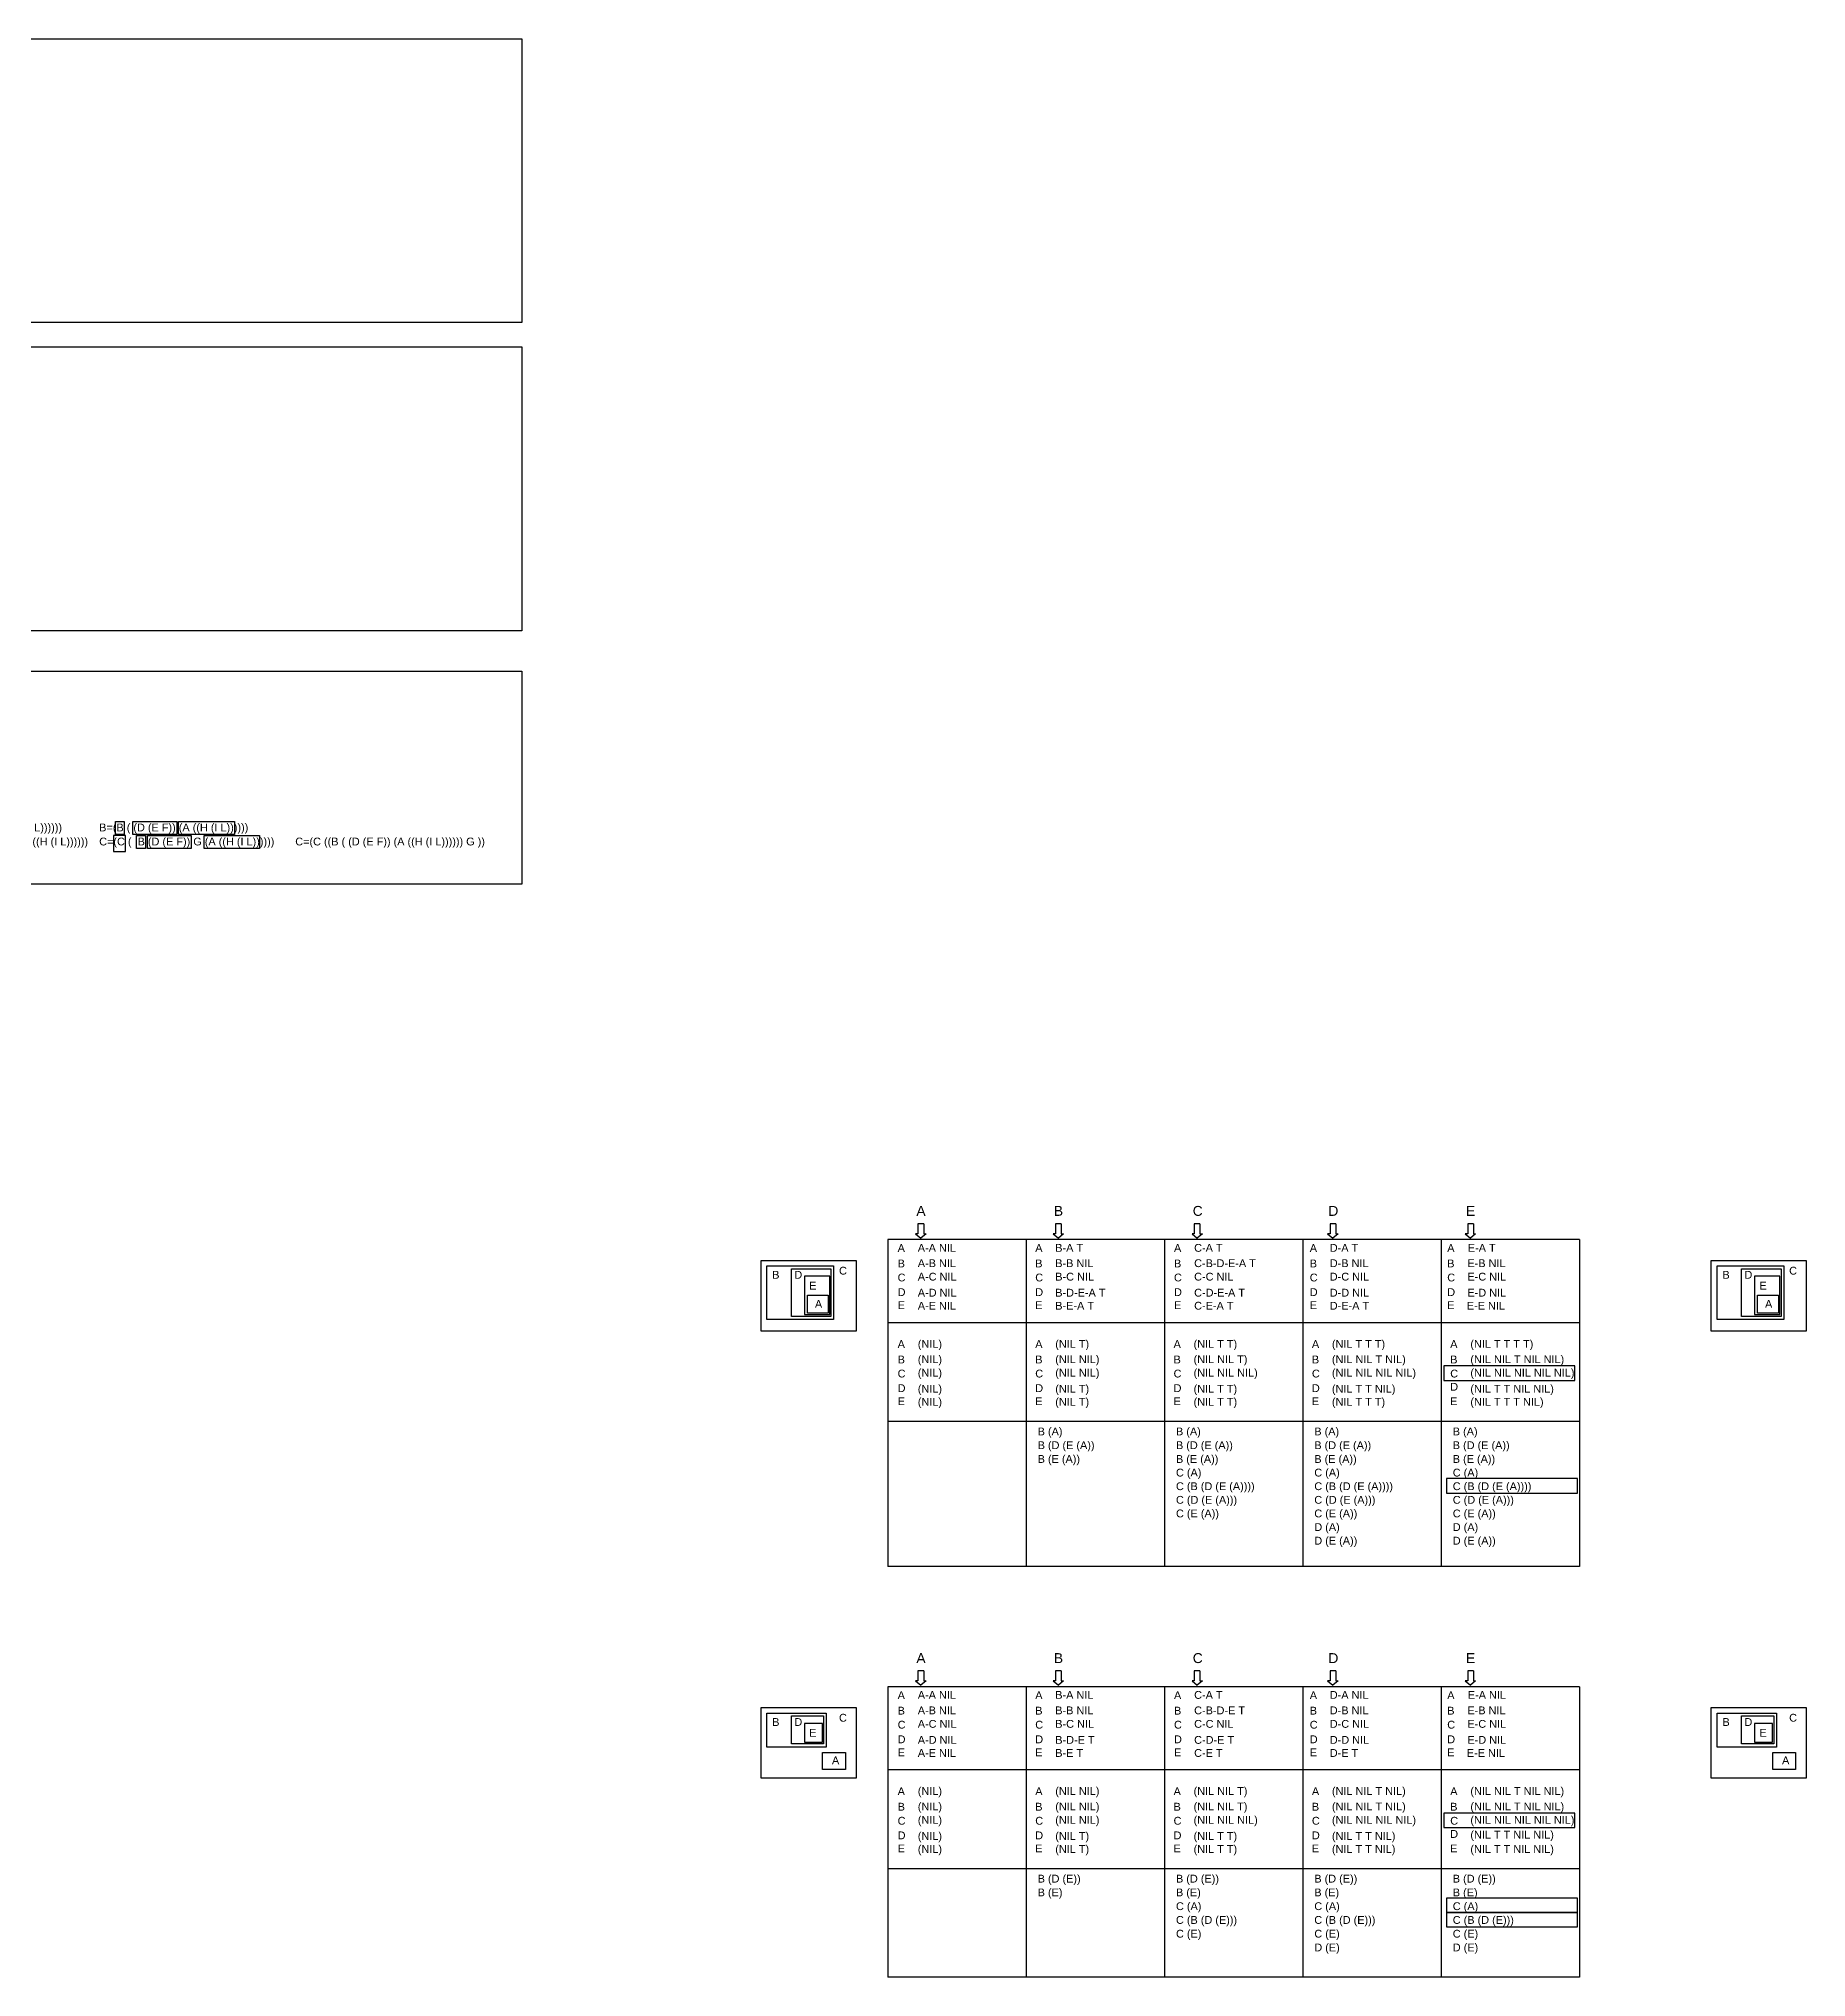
# Model space of a CAD drawing. Header units: millimetres. Extents: x -16874 to 48937, y 0 to 27575.
# Drawn here: x 2901 to 15359, y 13913 to 27575 of the extents above; entities that cross this region are included whole.
import ezdxf

# ---------------------------------------------------------------- set-up
doc = ezdxf.new("R2010")
doc.units = ezdxf.units.MM
doc.styles.get("Standard").update_dxf_attribs({"font": 'arial.ttf'})

msp = doc.modelspace()

# ---------------------------------------------------------------- linework, layer by layer
for p, q in [((9098, 19153), (9082, 19153)), ((9082, 19153), (9118, 19123)), ((9098, 19224), (9098, 19153)), ((9139, 19224), (9098, 19224)), ((9155, 19153), (9118, 19123)), ((9139, 19224), (9139, 19153)), ((9139, 19153), (9155, 19153)), ((10068, 19153), (10051, 19153)), ((10051, 19153), (10088, 19123)), ((10068, 19224), (10068, 19153)), ((10108, 19224), (10068, 19224)), ((10124, 19153), (10088, 19123)), ((10108, 19224), (10108, 19153)), ((10108, 19153), (10124, 19153)), ((11046, 19153), (11030, 19153)), ((11030, 19153), (11066, 19123)), ((11046, 19224), (11046, 19153)), ((11086, 19224), (11046, 19224)), ((11103, 19153), (11066, 19123)), ((11086, 19224), (11086, 19153)), ((11086, 19153), (11103, 19153)), ((12003, 19153), (11986, 19153)), ((11986, 19153), (12023, 19123)), ((12003, 19224), (12003, 19153)), ((12043, 19224), (12003, 19224)), ((12060, 19153), (12023, 19123)), ((12043, 19224), (12043, 19153)), ((12043, 19153), (12060, 19153)), ((12973, 19153), (12956, 19153)), ((12956, 19153), (12993, 19123)), ((12973, 19224), (12973, 19153)), ((13013, 19224), (12973, 19224)), ((13029, 19153), (12993, 19123)), ((13013, 19224), (13013, 19153)), ((13013, 19153), (13029, 19153)), ((8886, 19112), (8886, 16808)), ((13762, 19112), (8886, 19112)), ((9862, 19112), (9862, 16808)), ((10837, 19112), (10837, 16808)), ((11812, 19112), (11812, 16808)), ((12787, 19112), (12787, 16808)), ((13762, 19112), (13762, 16808)), ((13762, 18526), (8886, 18526)), ((13762, 17829), (8886, 17829)), ((13762, 16808), (8886, 16808)), ((9098, 16002), (9082, 16002)), ((9082, 16002), (9118, 15971)), ((9098, 16072), (9098, 16002)), ((9139, 16072), (9098, 16072)), ((9155, 16002), (9118, 15971)), ((9139, 16072), (9139, 16002)), ((9139, 16002), (9155, 16002)), ((10068, 16002), (10051, 16002)), ((10051, 16002), (10088, 15971)), ((10068, 16072), (10068, 16002)), ((10108, 16072), (10068, 16072)), ((10124, 16002), (10088, 15971)), ((10108, 16072), (10108, 16002)), ((10108, 16002), (10124, 16002)), ((11046, 16002), (11030, 16002)), ((11030, 16002), (11066, 15971)), ((11046, 16072), (11046, 16002)), ((11086, 16072), (11046, 16072)), ((11103, 16002), (11066, 15971)), ((11086, 16072), (11086, 16002)), ((11086, 16002), (11103, 16002)), ((12003, 16002), (11986, 16002)), ((11986, 16002), (12023, 15971)), ((12003, 16072), (12003, 16002)), ((12043, 16072), (12003, 16072)), ((12060, 16002), (12023, 15971)), ((12043, 16072), (12043, 16002)), ((12043, 16002), (12060, 16002)), ((12973, 16002), (12956, 16002)), ((12956, 16002), (12993, 15971)), ((12973, 16072), (12973, 16002)), ((13013, 16072), (12973, 16072)), ((13029, 16002), (12993, 15971)), ((13013, 16072), (13013, 16002)), ((13013, 16002), (13029, 16002)), ((8886, 15960), (8886, 13913)), ((13762, 15960), (8886, 15960)), ((9862, 15960), (9862, 13913)), ((10837, 15960), (10837, 13913)), ((11812, 15960), (11812, 13913)), ((12787, 15960), (12787, 13913)), ((13762, 15960), (13762, 13913)), ((13762, 15374), (8886, 15374)), ((13762, 14677), (8886, 14677)), ((13762, 13913), (8886, 13913))]:
    msp.add_line(p, q)
for points in [[(-8536, 27575), (6307, 27575), (6307, 25575), (-8536, 25575)], [(-8536, 25403), (6307, 25403), (6307, 23403), (-8536, 23403)], [(-8536, 23118), (6307, 23118), (6307, 21617), (-8536, 21617)], [(3512, 21959), (3428, 21959), (3428, 21848), (3512, 21848)], [(7992, 18965), (8662, 18965), (8662, 18467), (7992, 18467)], [(8034, 18926), (8504, 18926), (8504, 18549), (8034, 18549)], [(8207, 18906), (8485, 18906), (8485, 18570), (8207, 18570)], [(14690, 18965), (15359, 18965), (15359, 18467), (14690, 18467)], [(14731, 18926), (15201, 18926), (15201, 18549), (14731, 18549)], [(14904, 18906), (15182, 18906), (15182, 18570), (14904, 18570)], [(8298, 18584), (8476, 18584), (8476, 18854), (8298, 18854)], [(8320, 18719), (8466, 18719), (8466, 18594), (8320, 18594)], [(14995, 18584), (15173, 18584), (15173, 18854), (14995, 18854)], [(15017, 18719), (15163, 18719), (15163, 18594), (15017, 18594)], [(7992, 15813), (8662, 15813), (8662, 15315), (7992, 15315)], [(8034, 15774), (8452, 15774), (8452, 15535), (8034, 15535)], [(8207, 15754), (8433, 15754), (8433, 15557), (8207, 15557)], [(14690, 15813), (15359, 15813), (15359, 15315), (14690, 15315)], [(14731, 15774), (15150, 15774), (15150, 15535), (14731, 15535)], [(14904, 15754), (15131, 15754), (15131, 15557), (14904, 15557)], [(8298, 15570), (8425, 15570), (8425, 15702), (8298, 15702)], [(14995, 15570), (15122, 15570), (15122, 15702), (14995, 15702)], [(8426, 15497), (8587, 15497), (8587, 15378), (8426, 15378)], [(15123, 15497), (15284, 15497), (15284, 15378), (15123, 15378)]]:
    msp.add_lwpolyline(points, close=True)
at = {"color": 1}
for points in [[(3441, 22058), (3504, 22058), (3504, 21968), (3441, 21968)], [(3564, 22058), (3874, 22058), (3874, 21968), (3564, 21968)], [(3887, 22058), (4280, 22058), (4280, 21968), (3887, 21968)], [(3591, 21960), (3654, 21960), (3654, 21869), (3591, 21869)], [(3667, 21960), (3975, 21960), (3975, 21869), (3667, 21869)], [(4068, 21960), (4457, 21960), (4457, 21869), (4068, 21869)], [(12806, 18119), (13729, 18119), (13729, 18221), (12806, 18221)], [(12823, 17325), (13746, 17325), (13746, 17427), (12823, 17427)], [(12806, 14967), (13729, 14967), (13729, 15069), (12806, 15069)], [(12823, 14370), (13746, 14370), (13746, 14471), (12823, 14471)], [(12823, 14268), (13746, 14268), (13746, 14370), (12823, 14370)]]:
    msp.add_lwpolyline(points, close=True, dxfattribs=at)

# ---------------------------------------------------------------- texts
for s, height, p in [('B=(B ( (D (E F)) (A ((H (I L))))))', 54.97, (2014, 21989)), ('B=(B ( (D (E F)) (A ((H (I L))))))', 54.97, (3327, 21989)), ('C=(C (  B (D (E F)) G (A ((H (I L))))))', 54.97, (2014, 21890)), ('C=(C (  B (D (E F)) G (A ((H (I L))))))', 54.97, (3327, 21890)), ('C=(C ((B ( (D (E F)) (A ((H (I L)))))) G ))', 54.97, (4709, 21890)), ('A', 70, (9087, 19279)), ('B', 70, (10056, 19279)), ('C', 70, (11035, 19279)), ('D', 70, (11991, 19279)), ('E', 70, (12961, 19279)), ('A', 55, (8955, 19025)), ('A-A NIL', 55, (9097, 19026)), ('A', 55, (9925, 19025)), ('B-A T', 55, (10066, 19026)), ('A', 55, (10903, 19025)), ('C-A T', 55, (11045, 19026)), ('A', 55, (11860, 19025)), ('D-A T', 55, (12001, 19026)), ('A', 55, (12829, 19025)), ('E-A T', 55, (12974, 19026)), ('B', 55, (8071, 18836)), ('D', 55, (8227, 18836)), ('C', 55, (8542, 18865)), ('C', 55, (8955, 18817)), ('B', 55, (8955, 18916)), ('A-B NIL', 55, (9097, 18918)), ('A-C NIL', 55, (9097, 18823)), ('C', 55, (9925, 18817)), ('B', 55, (9925, 18916)), ('B-B NIL', 55, (10066, 18918)), ('B-C NIL', 55, (10066, 18823)), ('C', 55, (10903, 18817)), ('B', 55, (10903, 18916)), ('C-B-D-E-A T', 54.97, (11045, 18918)), ('C-C NIL', 55, (11045, 18823)), ('C', 55, (11860, 18817)), ('B', 55, (11860, 18916)), ('D-B NIL', 55, (12001, 18918)), ('D-C NIL', 55, (12001, 18823)), ('C', 55, (12829, 18817)), ('B', 55, (12829, 18916)), ('E-B NIL', 55, (12971, 18918)), ('E-C NIL', 55, (12971, 18823)), ('B', 55, (14769, 18836)), ('D', 55, (14924, 18836)), ('C', 55, (15239, 18865)), ('E', 55, (8332, 18760)), ('D', 55, (8955, 18714)), ('A-D NIL', 55, (9097, 18710)), ('D', 55, (9925, 18714)), ('B-D-E-A T', 55, (10066, 18710)), ('D', 55, (10903, 18714)), ('C-D-E-A T', 55, (11045, 18710)), ('D', 55, (11860, 18714)), ('D-D NIL', 55, (12001, 18710)), ('D', 55, (12829, 18714)), ('E-D NIL', 55, (12971, 18710)), ('E', 55, (15030, 18760)), ('A', 55, (8372, 18631)), ('E', 55, (8955, 18622)), ('A-E NIL', 55, (9097, 18618)), ('E', 55, (9925, 18622)), ('B-E-A T', 55, (10066, 18618)), ('E', 55, (10903, 18622)), ('C-E-A T', 55, (11045, 18618)), ('E', 55, (11860, 18622)), ('D-E-A T', 55, (12001, 18618)), ('E', 55, (12829, 18622)), ('E-E NIL', 55, (12967, 18618)), ('A', 55, (15069, 18631)), ('A', 55, (8955, 18348)), ('(NIL)', 55, (9097, 18349)), ('A', 55, (9925, 18348)), ('(NIL T)', 55, (10066, 18349)), ('A', 55, (10900, 18348)), ('(NIL T T)', 55, (11041, 18349)), ('A', 55, (11875, 18348)), ('(NIL T T T)', 54.97, (12016, 18349)), ('A', 55, (12850, 18348)), ('(NIL T T T T)', 54.97, (12992, 18349)), ('C', 55, (8955, 18140)), ('B', 55, (8955, 18239)), ('(NIL)', 55, (9097, 18241)), ('(NIL)', 55, (9097, 18146)), ('C', 55, (9925, 18140)), ('B', 55, (9925, 18239)), ('(NIL NIL)', 55, (10066, 18241)), ('(NIL NIL)', 55, (10066, 18146)), ('C', 55, (10900, 18140)), ('B', 55, (10900, 18239)), ('(NIL NIL T)', 54.97, (11041, 18241)), ('(NIL NIL NIL)', 54.97, (11041, 18146)), ('C', 55, (11875, 18140)), ('B', 55, (11875, 18239)), ('(NIL NIL T NIL)', 54.97, (12016, 18241)), ('(NIL NIL NIL NIL)', 54.97, (12016, 18146)), ('C', 55, (12850, 18140)), ('B', 55, (12850, 18239)), ('(NIL NIL T NIL NIL)', 54.97, (12992, 18241)), ('(NIL NIL NIL NIL NIL)', 54.97, (12992, 18146)), ('D', 55, (8955, 18037)), ('(NIL)', 55, (9097, 18033)), ('D', 55, (9925, 18037)), ('(NIL T)', 55, (10066, 18033)), ('D', 55, (10900, 18037)), ('(NIL T T)', 55, (11041, 18033)), ('D', 55, (11875, 18037)), ('(NIL T T NIL)', 54.97, (12016, 18033)), ('D', 55, (12850, 18047)), ('(NIL T T NIL NIL)', 54.97, (12992, 18033)), ('E', 55, (8955, 17945)), ('(NIL)', 55, (9097, 17941)), ('E', 55, (9925, 17945)), ('(NIL T)', 55, (10066, 17941)), ('E', 55, (10900, 17945)), ('(NIL T T)', 55, (11041, 17941)), ('E', 55, (11875, 17945)), ('(NIL T T T)', 54.97, (12016, 17941)), ('E', 55, (12850, 17945)), ('(NIL T T T NIL)', 54.97, (12992, 17941)), ('B (A)', 55, (9942, 17732)), ('B (A)', 55, (10917, 17732)), ('B (A)', 55, (11892, 17732)), ('B (A)', 55, (12868, 17732)), ('B (D (E (A))', 54.97, (9942, 17635)), ('B (D (E (A))', 54.97, (10917, 17635)), ('B (D (E (A))', 54.97, (11892, 17635)), ('B (D (E (A))', 54.97, (12868, 17635)), ('B (E (A))', 55, (9942, 17538)), ('C (A)', 55, (10917, 17442)), ('B (E (A))', 55, (10917, 17538)), ('C (A)', 55, (11892, 17442)), ('B (E (A))', 55, (11892, 17538)), ('C (A)', 55, (12868, 17442)), ('B (E (A))', 55, (12868, 17538)), ('C (B (D (E (A))))', 54.97, (10917, 17346)), ('C (B (D (E (A))))', 54.97, (11892, 17346)), ('C (B (D (E (A))))', 54.97, (12868, 17346)), ('C (D (E (A)))', 54.97, (10917, 17250)), ('C (D (E (A)))', 54.97, (11892, 17250)), ('C (D (E (A)))', 54.97, (12868, 17250)), ('C (E (A))', 55, (10917, 17154)), ('C (E (A))', 55, (11892, 17154)), ('D (A)', 55, (11892, 17058)), ('C (E (A))', 55, (12868, 17154)), ('D (A)', 55, (12868, 17058)), ('D (E (A))', 55, (11892, 16962)), ('D (E (A))', 55, (12868, 16962)), ('A', 70, (9087, 16127)), ('B', 70, (10056, 16127)), ('C', 70, (11035, 16127)), ('D', 70, (11991, 16127)), ('E', 70, (12961, 16127)), ('A', 55, (8955, 15873)), ('A-A NIL', 55, (9097, 15875)), ('A', 55, (9925, 15873)), ('B-A NIL', 55, (10066, 15875)), ('A', 55, (10903, 15873)), ('C-A T', 55, (11045, 15875)), ('A', 55, (11860, 15873)), ('D-A NIL', 55, (12001, 15875)), ('A', 55, (12829, 15873)), ('E-A NIL', 55, (12974, 15875)), ('B', 55, (8071, 15684)), ('D', 55, (8227, 15684)), ('C', 55, (8542, 15714)), ('C', 55, (8955, 15665)), ('B', 55, (8955, 15764)), ('A-B NIL', 55, (9097, 15766)), ('A-C NIL', 55, (9097, 15671)), ('C', 55, (9925, 15665)), ('B', 55, (9925, 15764)), ('B-B NIL', 55, (10066, 15766)), ('B-C NIL', 55, (10066, 15671)), ('C', 55, (10903, 15665)), ('B', 55, (10903, 15764)), ('C-B-D-E T', 55, (11045, 15766)), ('C-C NIL', 55, (11045, 15671)), ('C', 55, (11860, 15665)), ('B', 55, (11860, 15764)), ('D-B NIL', 55, (12001, 15766)), ('D-C NIL', 55, (12001, 15671)), ('C', 55, (12829, 15665)), ('B', 55, (12829, 15764)), ('E-B NIL', 55, (12971, 15766)), ('E-C NIL', 55, (12971, 15671)), ('B', 55, (14769, 15684)), ('D', 55, (14924, 15684)), ('C', 55, (15239, 15714)), ('E', 55, (8332, 15608)), ('D', 55, (8955, 15562)), ('A-D NIL', 55, (9097, 15558)), ('D', 55, (9925, 15562)), ('B-D-E T', 55, (10066, 15558)), ('D', 55, (10903, 15562)), ('C-D-E T', 55, (11045, 15558)), ('D', 55, (11860, 15562)), ('D-D NIL', 55, (12001, 15558)), ('D', 55, (12829, 15562)), ('E-D NIL', 55, (12971, 15558)), ('E', 55, (15030, 15608)), ('A', 55, (8492, 15414)), ('E', 55, (8955, 15470)), ('A-E NIL', 55, (9097, 15466)), ('E', 55, (9925, 15470)), ('B-E T', 55, (10066, 15466)), ('E', 55, (10903, 15470)), ('C-E T', 55, (11045, 15466)), ('E', 55, (11860, 15470)), ('D-E T', 55, (12001, 15466)), ('E', 55, (12829, 15470)), ('E-E NIL', 55, (12967, 15466)), ('A', 55, (15189, 15414)), ('A', 55, (8955, 15196)), ('(NIL)', 55, (9097, 15198)), ('A', 55, (9925, 15196)), ('(NIL NIL)', 55, (10066, 15198)), ('A', 55, (10900, 15196)), ('(NIL NIL T)', 54.97, (11041, 15198)), ('A', 55, (11875, 15196)), ('(NIL NIL T NIL)', 54.97, (12016, 15198)), ('A', 55, (12850, 15196)), ('(NIL NIL T NIL NIL)', 54.97, (12992, 15198)), ('C', 55, (8955, 14988)), ('B', 55, (8955, 15087)), ('(NIL)', 55, (9097, 15089)), ('(NIL)', 55, (9097, 14994)), ('C', 55, (9925, 14988)), ('B', 55, (9925, 15087)), ('(NIL NIL)', 55, (10066, 15089)), ('(NIL NIL)', 55, (10066, 14994)), ('C', 55, (10900, 14988)), ('B', 55, (10900, 15087)), ('(NIL NIL T)', 54.97, (11041, 15089)), ('(NIL NIL NIL)', 54.97, (11041, 14994)), ('C', 55, (11875, 14988)), ('B', 55, (11875, 15087)), ('(NIL NIL T NIL)', 54.97, (12016, 15089)), ('(NIL NIL NIL NIL)', 54.97, (12016, 14994)), ('C', 55, (12850, 14988)), ('B', 55, (12850, 15087)), ('(NIL NIL T NIL NIL)', 54.97, (12992, 15089)), ('(NIL NIL NIL NIL NIL)', 54.97, (12992, 14994)), ('D', 55, (8955, 14885)), ('(NIL)', 55, (9097, 14881)), ('D', 55, (9925, 14885)), ('(NIL T)', 55, (10066, 14881)), ('D', 55, (10900, 14885)), ('(NIL T T)', 55, (11041, 14881)), ('D', 55, (11875, 14885)), ('(NIL T T NIL)', 54.97, (12016, 14881)), ('D', 55, (12850, 14895)), ('(NIL T T NIL NIL)', 54.97, (12992, 14890)), ('E', 55, (8955, 14793)), ('(NIL)', 55, (9097, 14789)), ('E', 55, (9925, 14793)), ('(NIL T)', 55, (10066, 14789)), ('E', 55, (10900, 14793)), ('(NIL T T)', 55, (11041, 14789)), ('E', 55, (11875, 14793)), ('(NIL T T NIL)', 54.97, (12016, 14789)), ('E', 55, (12850, 14793)), ('(NIL T T NIL NIL)', 54.97, (12992, 14789)), ('B (D (E))', 55, (9942, 14580)), ('B (D (E))', 55, (10917, 14580)), ('B (D (E))', 55, (11892, 14580)), ('B (D (E))', 55, (12868, 14580)), ('B (E)', 55, (9942, 14483)), ('B (E)', 55, (10917, 14483)), ('B (E)', 55, (11892, 14483)), ('B (E)', 55, (12868, 14483)), ('C (A)', 55, (10917, 14386)), ('C (B (D (E)))', 54.97, (10917, 14289)), ('C (A)', 55, (11892, 14386)), ('C (B (D (E)))', 54.97, (11892, 14289)), ('C (A)', 55, (12868, 14386)), ('C (B (D (E)))', 54.97, (12868, 14289)), ('C (E)', 55, (10917, 14192)), ('C (E)', 55, (11892, 14192)), ('C (E)', 55, (12868, 14192)), ('D (E)', 55, (11892, 14095)), ('D (E)', 55, (12868, 14095))]:
    msp.add_text(s, height=height).set_placement(p)

doc.saveas('drawing.dxf')
